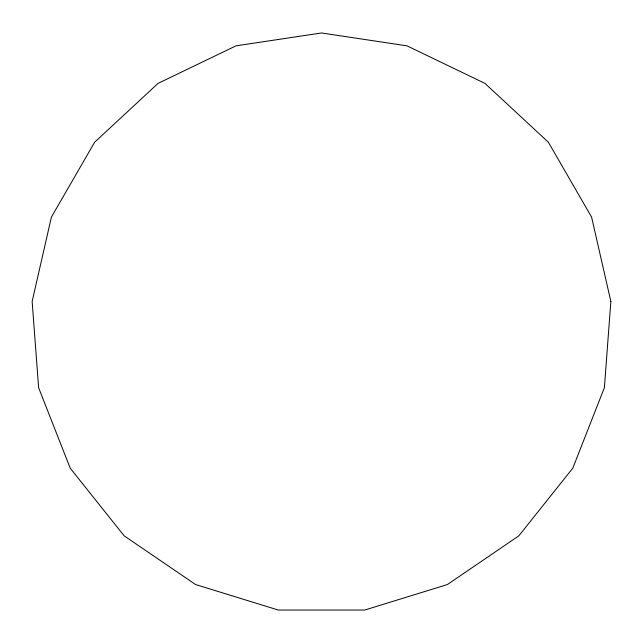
<?xml version="1.0" encoding="UTF-8"?>
<svg xmlns="http://www.w3.org/2000/svg" width="643" height="643" viewBox="0 0 643 643"><rect width="100%" height="100%" fill="white"/><g stroke="black" fill="none" stroke-linecap="round" stroke-linejoin="round"><path stroke-width="0.96" d="M610.85 301.438L604.388 387.689L572.784 468.2L518.861 535.82L447.399 584.543L364.75 610.038L278.25 610.038L195.601 584.543L124.139 535.82L70.216 468.2L38.612 387.689L32.15 301.438L51.4 217.109L94.642 142.207L158.049 83.381L235.973 45.854L321.5 32.962L407.027 45.854L484.951 83.381L548.358 142.207L591.6 217.109L610.85 301.438"/></g></svg>
